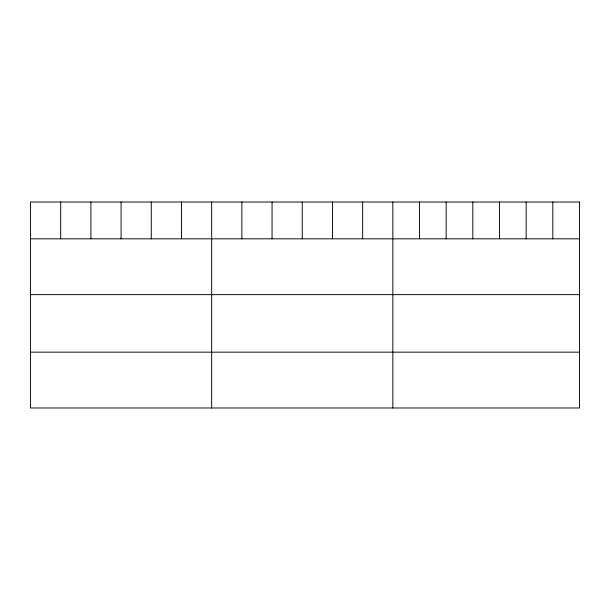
<?xml version="1.0" encoding="UTF-8"?>
<svg xmlns="http://www.w3.org/2000/svg" width="610" height="610" viewBox="0 0 610 610"><rect width="100%" height="100%" fill="white"/><g stroke="black" fill="none" stroke-linecap="round" stroke-linejoin="round"><path stroke-width="0.91" d="M30.5 238.823L579.5 238.823M30.5 294.645L579.5 294.645M30.5 352.161L579.5 352.161M552.835 202.017L552.835 238.823M526.171 202.017L526.171 238.823M499.506 202.017L499.506 238.823M472.834 202.017L472.834 238.823M446.169 202.017L446.169 238.823M419.505 202.017L419.505 238.823M392.84 202.017L392.84 407.983M362.645 202.017L362.645 238.823M332.45 202.017L332.45 238.823M302.255 202.017L302.255 238.823M272.06 202.017L272.06 238.823M241.865 202.017L241.865 238.823M211.67 202.017L211.67 407.983M181.475 202.017L181.475 238.823M151.28 202.017L151.28 238.823M121.085 202.017L121.085 238.823M90.89 202.017L90.89 238.823M60.695 202.017L60.695 238.823M579.5 202.017L30.5 202.017L30.5 407.983L579.5 407.983L579.5 202.017"/></g></svg>
